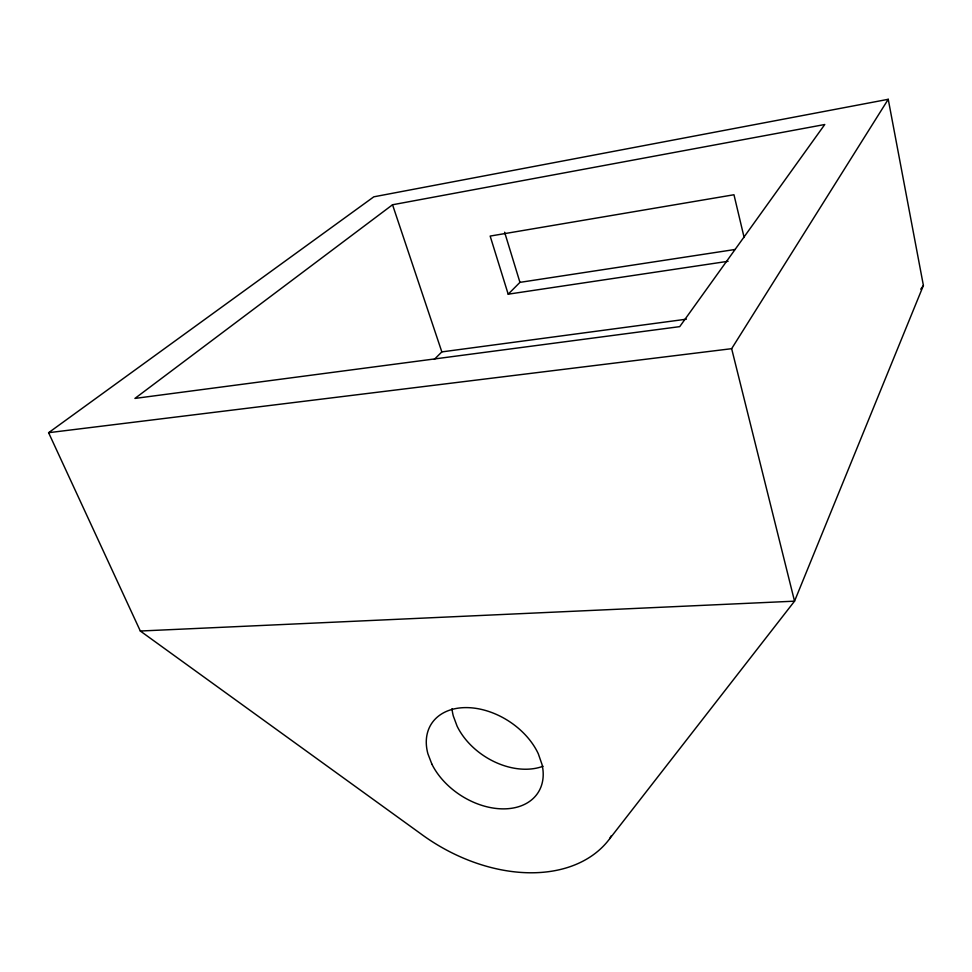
<?xml version="1.0" encoding="UTF-8"?>
<svg xmlns="http://www.w3.org/2000/svg" width="972" height="972" viewBox="0 0 972 972"><rect width="100%" height="100%" fill="white"/><g stroke="black" fill="none" stroke-linecap="round" stroke-linejoin="round"><path stroke-width="1.46" d="M923.4 285.501L794.537 601.17L609.748 838.654A148.291 103.457 32.8 0 1 420.621 833.66L140.32 631.022L48.6 432.698L373.819 196.818L888.238 99.302L923.4 285.501L920.751 289.182M609.748 838.654L611.036 835.981M140.32 631.022L794.537 601.17L731.649 348.681L888.238 99.302M744.127 237.508L733.969 194.752L490.155 236.075L508.186 294.188L519.947 282.366L734.929 249.5M434.326 359.361L441.835 351.9L686.366 319.193M392.542 204.764L134.926 398.423L679.72 326.641L824.766 124.513L392.542 204.764L441.835 351.9M508.186 294.188L728.089 261.286M48.6 432.698L731.649 348.681M504.614 232.223L519.947 282.366M543.069 766.24A61.358 43.837 32.7 0 1 457.083 726.133L453.292 715.951A61.358 43.837 32.7 0 1 452.016 708.71M431.908 764.211L427.911 753.81A63.459 44.214 32.8 0 1 466.086 707.604A63.459 44.214 32.8 0 1 538.306 753.786L542.048 764.563A63.459 44.214 32.8 0 1 503.192 808.874A63.459 44.214 32.8 0 1 431.908 764.211"/></g></svg>
